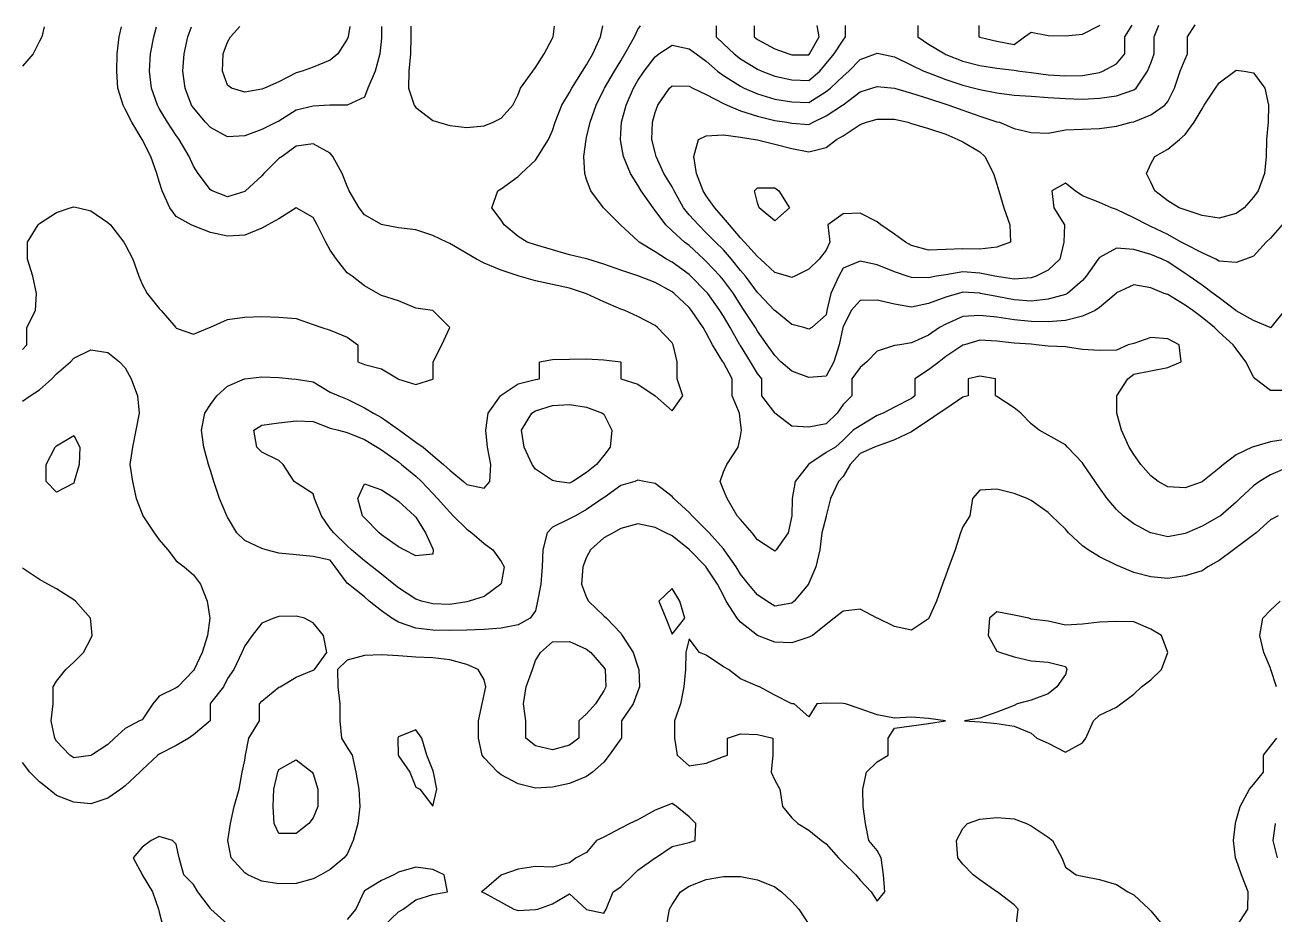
# Model space of a CAD drawing. Header units: inches. Extents: x 450896 to 463247, y 7386701 to 7399440.
# Drawn here: x 459807 to 461948, y 7397914 to 7399438 of the extents above; entities that cross this region are included whole.
import ezdxf

# ---------------------------------------------------------------- set-up
doc = ezdxf.new("R2010")
doc.units = ezdxf.units.IN
doc.header["$MEASUREMENT"] = 0

msp = doc.modelspace()

# ---------------------------------------------------------------- linework, layer by layer
for points, elevation in [([(459802.5, 7398881.8), (459809.9, 7398890.2), (459809.9, 7398919.5), (459825.1, 7398948.8), (459826.5, 7398978.1), (459820.5, 7399007.4), (459811.3, 7399036.7), (459811.2, 7399066), (459829.3, 7399095.2), (459831.7, 7399097.6), (459861, 7399116.6), (459884.4, 7399124.5), (459890.3, 7399126.5), (459898.3, 7399124.5), (459919.6, 7399119.4), (459948.9, 7399099.2), (459953.4, 7399095.2), (459976.3, 7399066), (459978.2, 7399061.9), (459991.5, 7399036.7), (460001.8, 7399007.4), (460007.5, 7398993.7), (460016.3, 7398978.1), (460036.8, 7398952.1), (460039.9, 7398948.8), (460065.3, 7398919.5), (460066, 7398918.6), (460095.3, 7398908.5), (460122.9, 7398919.5), (460124.6, 7398920.1), (460153.9, 7398933.6), (460183.2, 7398937.5), (460212.5, 7398938.5), (460241.8, 7398937.6), (460271.1, 7398935.2), (460300.3, 7398924.8), (460315.3, 7398919.5), (460329.6, 7398915), (460358.9, 7398902.9), (460377.1, 7398890.2), (460377.1, 7398861), (460388.2, 7398856.3), (460417.5, 7398848.6), (460446, 7398831.7), (460446.8, 7398831.3), (460476.1, 7398822), (460505.4, 7398831), (460506, 7398831.7), (460506, 7398861), (460521.1, 7398890.2), (460534.6, 7398919.5), (460534.7, 7398919.5), (460534.6, 7398919.6), (460505.4, 7398948.7), (460504.8, 7398948.8), (460476.1, 7398952.7), (460446.8, 7398965.4), (460417.5, 7398974.5), (460411.3, 7398978.1), (460388.2, 7398991.2), (460367.5, 7399007.4), (460358.9, 7399013.5), (460340.3, 7399036.7), (460329.6, 7399052.3), (460322.1, 7399066), (460307.2, 7399095.2), (460300.3, 7399107.8), (460271.1, 7399124.4), (460241.8, 7399106), (460223, 7399095.2), (460212.5, 7399089.7), (460183.2, 7399078), (460153.9, 7399075.9), (460124.6, 7399082.3), (460095.3, 7399094), (460091.7, 7399095.2), (460066, 7399109.7), (460055, 7399124.5), (460041.7, 7399153.8), (460036.8, 7399169.8), (460032.5, 7399183.1), (460022.2, 7399212.4), (460007.5, 7399241.6), (460007.4, 7399241.7), (459989.8, 7399271), (459978.2, 7399293.6), (459974.8, 7399300.3), (459965.6, 7399329.5), (459963.9, 7399358.8), (459965, 7399388.1), (459968.1, 7399417.4), (459972.1, 7399434.6)], 820), ([(459839.8, 7399434.3), (459835.4, 7399417.4), (459831.7, 7399409.8), (459820.8, 7399388.1), (459802.5, 7399367.3)], 820), ([(460672.3, 7398421.6), (460651.8, 7398410.7), (460622.5, 7398404.7), (460593.2, 7398402.3), (460563.9, 7398401.1), (460534.6, 7398400.5), (460505.4, 7398401.3), (460476.1, 7398405), (460446.8, 7398415.2), (460435.4, 7398421.6), (460417.5, 7398434.2), (460396.4, 7398450.9), (460388.2, 7398458.2), (460361.2, 7398480.2), (460358.9, 7398481.9), (460337.9, 7398509.5), (460329.6, 7398521.1), (460300.3, 7398527.6), (460271.1, 7398530.2), (460241.8, 7398532.9), (460220.1, 7398538.8), (460212.5, 7398541.1), (460183.2, 7398554.8), (460169.9, 7398568.1), (460153.9, 7398594.7), (460152.8, 7398597.4), (460140.1, 7398626.7), (460130.4, 7398655.9), (460124.6, 7398674.7), (460121.2, 7398685.2), (460113, 7398714.5), (460109.2, 7398743.8), (460115.1, 7398773.1), (460124.6, 7398787.6), (460135.2, 7398802.4), (460153.9, 7398819.1), (460182.8, 7398831.7), (460183.2, 7398831.8), (460212.5, 7398835), (460241.8, 7398834), (460264.2, 7398831.7), (460271.1, 7398831), (460300.3, 7398826.4), (460329.6, 7398808.8), (460344.7, 7398802.4), (460358.9, 7398796.7), (460388.2, 7398782.1), (460403.9, 7398773.1), (460417.5, 7398765.6), (460446.8, 7398745), (460448.3, 7398743.8), (460476.1, 7398723.5), (460488.9, 7398714.5), (460505.4, 7398700.2), (460523.6, 7398685.2), (460534.6, 7398675.6), (460558, 7398655.9), (460563.9, 7398650.7), (460593.2, 7398644.7), (460603.2, 7398655.9), (460604.8, 7398685.2), (460599.2, 7398714.5), (460596.3, 7398743.8), (460600, 7398773.1), (460621.3, 7398802.4), (460622.5, 7398803.5), (460651.8, 7398823.1), (460681.1, 7398830.7), (460688.1, 7398831.7), (460688.1, 7398861), (460710.4, 7398864.9), (460739.6, 7398865.5), (460768.9, 7398866.1), (460798.2, 7398864.3), (460827.5, 7398861), (460827.5, 7398861), (460827.5, 7398831.7), (460856.8, 7398822.5), (460886.1, 7398802.5), (460886.4, 7398802.4), (460915.4, 7398776.8), (460933.6, 7398802.4), (460924.1, 7398831.7), (460924.1, 7398861), (460917.3, 7398890.2), (460915.4, 7398893.5), (460890.4, 7398919.5), (460886.1, 7398922.9), (460856.8, 7398938.4), (460834.3, 7398948.8), (460827.5, 7398950.8), (460798.2, 7398963.8), (460768.9, 7398977.2), (460767.2, 7398978.1), (460739.6, 7398986.9), (460710.4, 7398993.1), (460681.1, 7398999.7), (460653.5, 7399007.4), (460651.8, 7399007.9), (460622.5, 7399018), (460593.2, 7399030), (460580.1, 7399036.7), (460563.9, 7399046.5), (460534.6, 7399063.5), (460529.5, 7399066), (460505.4, 7399077.1), (460476.1, 7399086.8), (460446.8, 7399090.1), (460419.9, 7399095.2), (460417.5, 7399095.8), (460388.2, 7399112.8), (460379.1, 7399124.5), (460362.4, 7399153.8), (460358.9, 7399161.8), (460349.9, 7399183.1), (460334.3, 7399212.4), (460329.6, 7399218), (460300.3, 7399234), (460271.1, 7399230.2), (460247.2, 7399212.4), (460241.8, 7399208.8), (460215.7, 7399183.1), (460212.5, 7399179.3), (460184.8, 7399153.8), (460183.2, 7399152.8), (460153.9, 7399143.6), (460127.3, 7399153.8), (460124.6, 7399155.5), (460103.5, 7399183.1), (460095.3, 7399195.9), (460087.8, 7399212.4), (460070.8, 7399241.7), (460066, 7399248.3), (460050.9, 7399271), (460036.8, 7399294.9), (460033.8, 7399300.3), (460023.4, 7399329.5), (460020.3, 7399358.8), (460021.9, 7399388.1), (460027.3, 7399417.4), (460032.1, 7399434.7)], 840), ([(460237.9, 7399271), (460212.5, 7399258.9), (460183.2, 7399247.8), (460153.9, 7399246.1), (460124.6, 7399262.1), (460116, 7399271), (460095.3, 7399295.8), (460092.3, 7399300.3), (460081.2, 7399329.5), (460077.4, 7399358.8), (460079.4, 7399388.1), (460085.8, 7399417.4), (460092, 7399434.8)], 860), ([(460217.2, 7399329.5), (460212.5, 7399327.8), (460183.2, 7399322.8), (460160.3, 7399329.5), (460153.9, 7399334.6), (460145.3, 7399358.8), (460146.4, 7399388.1), (460153.9, 7399408), (460158.8, 7399417.4), (460174.6, 7399434.9)], 880), ([(460363.4, 7399435.2), (460360.4, 7399417.4), (460358.9, 7399413.4), (460342.6, 7399388.1), (460329.6, 7399377.5), (460300.3, 7399365.2), (460281.8, 7399358.8), (460271.1, 7399355.8), (460241.8, 7399340.4), (460217.2, 7399329.5)], 880), ([(460417.4, 7399435.3), (460417.5, 7399430.2), (460417.7, 7399417.4), (460417.5, 7399415), (460414.9, 7399388.1), (460406.5, 7399358.8), (460394.1, 7399329.5), (460388.2, 7399314.2), (460358.9, 7399300.4), (460329.6, 7399300.3), (460328.9, 7399300.3), (460300.3, 7399298.8), (460271.1, 7399292), (460241.8, 7399272.7), (460237.9, 7399271)], 860), ([(460467.5, 7399435.4), (460468, 7399417.4), (460467, 7399388.1), (460464.5, 7399358.8), (460463.8, 7399329.5), (460473.4, 7399300.3), (460476.1, 7399296.1), (460505.4, 7399274.3), (460515.2, 7399271), (460534.6, 7399265.3), (460563.9, 7399261.9), (460593.2, 7399265), (460608.6, 7399271), (460622.5, 7399278), (460642.7, 7399300.3), (460651.8, 7399318.5), (460655.9, 7399329.5), (460677, 7399358.8), (460681.1, 7399364.6), (460696.2, 7399388.1), (460710.4, 7399414.9), (460711.6, 7399417.4), (460713.8, 7399435.8)], 840), ([(461093.5, 7398538.8), (461091.1, 7398536.6), (461087.8, 7398538.8), (461061.8, 7398556.1), (461052.7, 7398568.1), (461032.5, 7398590.9), (461027, 7398597.4), (461009.6, 7398626.7), (461003.2, 7398641.4), (460997.7, 7398655.9), (461003.2, 7398672.7), (461009, 7398685.2), (461028.5, 7398714.5), (461032.5, 7398733.3), (461034.2, 7398743.8), (461032.5, 7398756.7), (461031, 7398773.1), (461018.5, 7398802.4), (461018.5, 7398831.7), (461003.2, 7398859.5), (461002.4, 7398861), (460984.5, 7398890.2), (460973.9, 7398910.5), (460968.7, 7398919.5), (460948.8, 7398948.8), (460944.7, 7398953.7), (460918.7, 7398978.1), (460915.4, 7398980.8), (460886.1, 7398996.5), (460858.4, 7399007.4), (460856.8, 7399008), (460827.5, 7399017.6), (460798.2, 7399028.3), (460771, 7399036.7), (460768.9, 7399037.4), (460739.6, 7399044.2), (460710.4, 7399052.6), (460681.1, 7399061), (460667.1, 7399066), (460651.8, 7399075.6), (460627.8, 7399095.2), (460622.5, 7399103.7), (460606.4, 7399124.5), (460616.9, 7399153.8), (460622.5, 7399157.2), (460651.8, 7399178.3), (460656.8, 7399183.1), (460681.1, 7399206.1), (460685.5, 7399212.4), (460703.6, 7399241.7), (460710.4, 7399257.2), (460715.2, 7399271), (460726.7, 7399300.3), (460739.6, 7399322), (460743.8, 7399329.5), (460762, 7399358.8), (460768.9, 7399369.7), (460779.7, 7399388.1), (460792.5, 7399417.4), (460796.8, 7399436)], 860), ([(461198.1, 7398773.1), (461179, 7398754.4), (461149.7, 7398749.1), (461120.4, 7398750.5), (461091.3, 7398773.1), (461091.1, 7398773.3), (461069, 7398802.4), (461069, 7398831.7), (461061.8, 7398841.1), (461049.6, 7398861), (461032.5, 7398888.7), (461031.5, 7398890.2), (461014.6, 7398919.5), (461003.2, 7398939.1), (460997.3, 7398948.8), (460976.5, 7398978.1), (460973.9, 7398981), (460947.7, 7399007.4), (460944.7, 7399010.3), (460915.4, 7399031.6), (460906, 7399036.7), (460886.1, 7399049.3), (460858.7, 7399066), (460856.8, 7399067.8), (460827.5, 7399094.8), (460826.9, 7399095.2), (460798.2, 7399124), (460797.6, 7399124.5), (460776.3, 7399153.8), (460768.9, 7399173.1), (460765.6, 7399183.1), (460763.9, 7399212.4), (460768.1, 7399241.7), (460768.9, 7399245.2), (460774.8, 7399271), (460785, 7399300.3), (460798.2, 7399327), (460799.4, 7399329.5), (460816.7, 7399358.8), (460827.5, 7399376.4), (460834.6, 7399388.1), (460850.8, 7399417.4), (460856.8, 7399430.2), (460861.2, 7399436.1)], 880), ([(461192.4, 7398861), (461179, 7398836.5), (461149.7, 7398834), (461120.4, 7398844.6), (461101.5, 7398861), (461091.1, 7398871.7), (461078.2, 7398890.2), (461061.8, 7398913.6), (461058.1, 7398919.5), (461039, 7398948.8), (461032.5, 7398958.4), (461020.3, 7398978.1), (461003.2, 7399000.9), (460997.7, 7399007.4), (460973.9, 7399032.6), (460969.6, 7399036.7), (460944.7, 7399060), (460936.7, 7399066), (460915.4, 7399085), (460904.6, 7399095.2), (460886.1, 7399120.2), (460882.9, 7399124.5), (460862.5, 7399153.8), (460856.8, 7399163.4), (460844.3, 7399183.1), (460832, 7399212.4), (460827.5, 7399237.6), (460826.8, 7399241.7), (460827.5, 7399251.9), (460828.7, 7399271), (460836.6, 7399300.3), (460849.3, 7399329.5), (460856.8, 7399342.6), (460867.5, 7399358.8), (460886.1, 7399383.3), (460892.5, 7399388.1), (460915.4, 7399403.2), (460944.7, 7399396.6), (460956.4, 7399388.1), (460973.9, 7399375.9), (460993.3, 7399358.8), (461003.2, 7399351.2), (461032.5, 7399332.8), (461039, 7399329.5), (461061.8, 7399319.8), (461091.1, 7399310.7), (461120.4, 7399305.9), (461149.7, 7399304.9), (461179, 7399323.8), (461186.6, 7399329.5), (461208.2, 7399349.8), (461218.3, 7399358.8), (461237.5, 7399378.8), (461263.5, 7399388.1), (461266.8, 7399389.5), (461272.4, 7399388.1), (461296.1, 7399383.4), (461325.4, 7399369), (461346.6, 7399358.8), (461354.7, 7399355.6), (461384, 7399344.3), (461413.3, 7399334.6), (461433.4, 7399329.5), (461442.5, 7399327.1), (461471.8, 7399321.7), (461501.1, 7399317.7), (461530.4, 7399315.7), (461559.7, 7399313.3), (461589, 7399312), (461618.3, 7399310.6), (461647.6, 7399312.2), (461676.8, 7399316.6), (461706.1, 7399326.5), (461710, 7399329.5), (461729.6, 7399358.8), (461735.4, 7399372.3), (461741.1, 7399388.1), (461741.1, 7399417.4), (461748.9, 7399437.5)], 900), ([(461154.7, 7398919.5), (461149.7, 7398916.6), (461140.8, 7398919.5), (461120.4, 7398924.9), (461091.1, 7398948.6), (461091, 7398948.8), (461063.3, 7398978.1), (461061.8, 7398979.7), (461040.8, 7399007.4), (461032.5, 7399017.3), (461017.3, 7399036.7), (461003.2, 7399052.9), (460989.8, 7399066), (460973.9, 7399081.9), (460960.3, 7399095.2), (460944.7, 7399112.7), (460934.8, 7399124.5), (460918.8, 7399153.8), (460915.4, 7399160.3), (460901.1, 7399183.1), (460887.9, 7399212.4), (460886.1, 7399219.6), (460880.8, 7399241.7), (460881.6, 7399271), (460886.1, 7399288), (460890.8, 7399300.3), (460910.9, 7399329.5), (460915.4, 7399333.6), (460944.7, 7399332.8), (460950.6, 7399329.5), (460973.9, 7399318.5), (461003.2, 7399303.2), (461009.7, 7399300.3), (461032.5, 7399290.9), (461061.8, 7399281.5), (461091.1, 7399274.4), (461111.9, 7399271), (461120.4, 7399269.4), (461149.7, 7399267.4), (461156.9, 7399271), (461179, 7399282.2), (461207.3, 7399300.3), (461208.2, 7399300.9), (461237.5, 7399323.3), (461257.2, 7399329.5), (461266.8, 7399332.6), (461296.1, 7399329.7), (461296.5, 7399329.5), (461325.4, 7399321.1), (461354.7, 7399311.6), (461384, 7399302), (461389.4, 7399300.3), (461413.3, 7399291.7), (461442.5, 7399281.8), (461471.8, 7399272.1), (461475.9, 7399271), (461501.1, 7399260.3), (461530.4, 7399253.3), (461559.7, 7399252.4), (461589, 7399258.2), (461618.3, 7399259), (461647.6, 7399260.3), (461676.8, 7399264.4), (461701.5, 7399271), (461706.1, 7399272), (461735.4, 7399283.9), (461759.6, 7399300.3), (461764.7, 7399306.5), (461775.7, 7399329.5), (461785.9, 7399358.8), (461794, 7399379.4), (461798.1, 7399388.1), (461798.1, 7399417.4), (461811.6, 7399437.7)], 920), ([(460990.7, 7399436.3), (460990.7, 7399417.4), (461003.2, 7399405.4), (461021.7, 7399388.1), (461032.5, 7399379.8), (461061.8, 7399362), (461068.8, 7399358.8), (461091.1, 7399350.3), (461120.4, 7399343.9), (461149.7, 7399342.6), (461168.2, 7399358.8), (461179, 7399371.8), (461193.2, 7399388.1), (461208.2, 7399411.9), (461212.4, 7399417.4), (461212.4, 7399436.6)], 880), ([(461055.7, 7399436.4), (461055.7, 7399417.4), (461061.8, 7399412.7), (461091.1, 7399396.8), (461115.5, 7399388.1), (461120.4, 7399386.7), (461149.7, 7399386.8), (461150.8, 7399388.1), (461167.5, 7399417.4), (461163.9, 7399436.6)], 860), ([(461336.3, 7399436.9), (461336.3, 7399417.4), (461354.7, 7399404.8), (461382.5, 7399388.1), (461384, 7399387.4), (461413.3, 7399375.5), (461442.5, 7399368.5), (461471.8, 7399363.7), (461501.1, 7399360.3), (461510.8, 7399358.8), (461530.4, 7399356.1), (461559.7, 7399352.4), (461589, 7399350.6), (461618.3, 7399351.2), (461647.6, 7399356.6), (461653.3, 7399358.8), (461676.8, 7399371.2), (461691, 7399388.1), (461691, 7399417.4), (461703.3, 7399437.5)], 880), ([(461440.5, 7399437), (461440.5, 7399417.4), (461442.5, 7399416.7), (461471.8, 7399409.9), (461501.1, 7399404.5), (461519.1, 7399417.4), (461530.4, 7399425.3), (461559.7, 7399419.9), (461589, 7399419), (461618.3, 7399422.1), (461647.6, 7399436.6), (461648.4, 7399437.4)], 860), ([(461895.2, 7399124.5), (461881.8, 7399115), (461852.6, 7399106.9), (461823.3, 7399111.7), (461794, 7399121), (461784.2, 7399124.5), (461764.7, 7399136.3), (461742.1, 7399153.8), (461735.4, 7399168.6), (461727.7, 7399183.1), (461735.4, 7399200), (461742.1, 7399212.4), (461764.7, 7399224.9), (461784.6, 7399241.7), (461794, 7399250.3), (461809.4, 7399271), (461823.3, 7399294.3), (461827, 7399300.3), (461846.3, 7399329.5), (461852.6, 7399338.7), (461879.5, 7399358.8), (461881.8, 7399360.4), (461895.5, 7399358.8), (461911.1, 7399356), (461930.9, 7399329.5), (461936.7, 7399300.3), (461936.2, 7399271), (461933.4, 7399241.7), (461932.7, 7399212.4), (461930.3, 7399183.1), (461919.3, 7399153.8), (461911.1, 7399142.8), (461895.2, 7399124.5)], 940), ([(461125.3, 7399007.4), (461120.4, 7399005.3), (461113.7, 7399007.4), (461091.1, 7399013.8), (461066.7, 7399036.7), (461061.8, 7399041.3), (461039.3, 7399066), (461032.5, 7399073.3), (461013.7, 7399095.2), (461003.2, 7399107.5), (460988.3, 7399124.5), (460973.9, 7399145), (460968.3, 7399153.8), (460957.3, 7399183.1), (460952.5, 7399212.4), (460960.7, 7399241.7), (460973.9, 7399248), (461003.2, 7399249.3), (461032.5, 7399245.7), (461057.7, 7399241.7), (461061.8, 7399240.9), (461091.1, 7399233.6), (461120.4, 7399226.1), (461149.7, 7399220.3), (461179, 7399227.9), (461197.2, 7399241.7), (461208.2, 7399247.8), (461237.5, 7399267.1), (461248.5, 7399271), (461266.8, 7399276.3), (461296.1, 7399276.4), (461318.9, 7399271), (461325.4, 7399269.2), (461354.7, 7399260.6), (461384, 7399250.5), (461404.8, 7399241.7), (461413.3, 7399237.6), (461442.5, 7399220.2), (461451.1, 7399212.4), (461466, 7399183.1), (461471.8, 7399165.1), (461475.1, 7399153.8), (461483.7, 7399124.5), (461494, 7399095.2), (461495, 7399066), (461471.8, 7399057.4), (461442.5, 7399053.9), (461413.3, 7399054.1), (461384, 7399053.3), (461354.7, 7399051.9), (461325.4, 7399060.2), (461315.1, 7399066), (461296.1, 7399079.2), (461272.9, 7399095.2), (461266.8, 7399100.7), (461237.5, 7399115.2), (461208.2, 7399114.2), (461182.1, 7399095.2), (461185.6, 7399066), (461179, 7399051.9), (461167.2, 7399036.7), (461149.7, 7399019.3), (461125.3, 7399007.4)], 940), ([(461116.4, 7399124.5), (461091.1, 7399102.2), (461064.2, 7399124.5), (461061.8, 7399133.2), (461056.5, 7399153.8), (461061.8, 7399159), (461091.1, 7399158.6), (461098.2, 7399153.8), (461116.4, 7399124.5)], 960), ([(461960.6, 7399095.2), (461940.4, 7399072.9), (461932.9, 7399066), (461911.1, 7399041.9), (461897.5, 7399036.7), (461881.8, 7399031.2), (461852.6, 7399033.3), (461846.5, 7399036.7), (461823.3, 7399047.7), (461794, 7399062.1), (461787.5, 7399066), (461764.7, 7399079), (461735.4, 7399092.8), (461729.5, 7399095.2), (461706.1, 7399107.5), (461676.8, 7399121.6), (461667.8, 7399124.5), (461647.6, 7399133.6), (461618.3, 7399145), (461605.7, 7399153.8), (461589, 7399166.7), (461565.6, 7399153.8), (461569, 7399124.5), (461587.6, 7399095.2), (461586.5, 7399066), (461579.5, 7399036.7), (461559.7, 7399018.1), (461539, 7399007.4), (461530.4, 7399004.7), (461501.1, 7399002.3), (461471.8, 7399006.8), (461468.4, 7399007.4), (461442.5, 7399012.4), (461413.3, 7399014.7), (461384, 7399010.1), (461368.2, 7399007.4), (461354.7, 7399004.9), (461325.4, 7399005.2), (461318.2, 7399007.4), (461296.1, 7399015.1), (461266.8, 7399027), (461237.5, 7399033), (461208.2, 7399021.1), (461200.8, 7399007.4), (461187.2, 7398978.1), (461180.3, 7398948.8), (461179, 7398941.4), (461154.7, 7398919.5)], 920), ([(461964.3, 7398948.8), (461941.1, 7398919.5), (461940.4, 7398919.3), (461940, 7398919.5), (461911.1, 7398931.8), (461881.8, 7398947.9), (461880.8, 7398948.8), (461852.6, 7398970.3), (461841.9, 7398978.1), (461823.3, 7398992), (461801.3, 7399007.4), (461794, 7399012.3), (461764.7, 7399032), (461754.9, 7399036.7), (461735.4, 7399044.9), (461706.1, 7399053.4), (461676.8, 7399055.4), (461647.6, 7399039.6), (461645.1, 7399036.7), (461624.8, 7399007.4), (461618.3, 7398999.9), (461592.7, 7398978.1), (461589, 7398976.2), (461559.7, 7398968.3), (461530.4, 7398964.9), (461501.1, 7398966.8), (461471.8, 7398972.6), (461443.4, 7398978.1), (461442.5, 7398978.3), (461413.3, 7398979.9), (461406, 7398978.1), (461384, 7398971.3), (461354.7, 7398960.9), (461325.4, 7398954.2), (461296.1, 7398959.8), (461266.8, 7398966.3), (461237.5, 7398965.6), (461221.9, 7398948.8), (461208.2, 7398920.5), (461208, 7398919.5), (461201.8, 7398890.2), (461192.4, 7398861)], 900), ([(461969.7, 7398811.7), (461940.4, 7398811.7), (461914.1, 7398831.7), (461911.1, 7398835.4), (461897.9, 7398861), (461881.8, 7398882.9), (461876.4, 7398890.2), (461852.6, 7398911.9), (461844.5, 7398919.5), (461823.3, 7398936.9), (461807.1, 7398948.8), (461794, 7398957.8), (461764.7, 7398975.9), (461758.5, 7398978.1), (461735.4, 7398987.6), (461706.1, 7398992.5), (461676.8, 7398979.1), (461675.9, 7398978.1), (461647.6, 7398954), (461639.8, 7398948.8), (461618.3, 7398938.9), (461589, 7398931.7), (461559.7, 7398929.5), (461530.4, 7398929.9), (461501.1, 7398932.7), (461471.8, 7398937.4), (461442.5, 7398940), (461413.3, 7398938.6), (461384, 7398925.5), (461373.3, 7398919.5), (461354.7, 7398906.4), (461325.4, 7398893.1), (461305.4, 7398890.2), (461296.1, 7398888.6), (461266.8, 7398879.3), (461249.1, 7398861), (461237.5, 7398851.3), (461223.1, 7398831.7), (461223.1, 7398802.4), (461208.2, 7398787.7), (461198.1, 7398773.1)], 880), ([(461969.7, 7398728.4), (461940.4, 7398723.8), (461911.1, 7398715.3), (461909.2, 7398714.5), (461881.8, 7398701.8), (461859.7, 7398685.2), (461852.6, 7398678.6), (461823.8, 7398655.9), (461823.3, 7398655.6), (461794, 7398645), (461764.7, 7398646.5), (461748, 7398655.9), (461735.4, 7398665.7), (461718.2, 7398685.2), (461706.1, 7398702.1), (461698.4, 7398714.5), (461685.1, 7398743.8), (461677.2, 7398773.1), (461677.2, 7398802.4), (461695.9, 7398831.7), (461706.1, 7398840), (461735.4, 7398845.7), (461764.7, 7398851.2), (461787.5, 7398861), (461784.2, 7398890.2), (461764.7, 7398900.5), (461735.4, 7398902.4), (461706.1, 7398892.4), (461696.4, 7398890.2), (461676.8, 7398881), (461647.6, 7398880.4), (461618.3, 7398882), (461589, 7398886.8), (461559.7, 7398887.7), (461538.8, 7398890.2), (461530.4, 7398890.9), (461501.1, 7398892.7), (461471.8, 7398896.1), (461442.5, 7398897.8), (461416.3, 7398890.2), (461413.3, 7398889.2), (461384, 7398870.2), (461372.8, 7398861), (461354.7, 7398846.9), (461331, 7398831.7), (461331, 7398802.4), (461325.4, 7398798), (461296.1, 7398783.3), (461276.7, 7398773.1), (461266.8, 7398768.8), (461237.5, 7398751.5), (461225.7, 7398743.8), (461208.2, 7398726.6), (461195, 7398714.5), (461179, 7398705.5), (461149.7, 7398685.6), (461149.2, 7398685.2), (461126.2, 7398655.9), (461121.2, 7398626.7), (461120.4, 7398597.4), (461120.4, 7398597), (461113.9, 7398568.1), (461093.5, 7398538.8)], 860), ([(459802.5, 7398793.4), (459815.7, 7398802.4), (459831.7, 7398812.9), (459852.8, 7398831.7), (459861, 7398840.5), (459884.8, 7398861), (459890.3, 7398867.2), (459919.6, 7398881.2), (459948.9, 7398876.8), (459968.8, 7398861), (459978.2, 7398850.5), (459988.9, 7398831.7), (459999.3, 7398802.4), (460002.3, 7398773.1), (459996.6, 7398743.8), (459991, 7398714.5), (459986.2, 7398685.2), (459990.9, 7398655.9), (459997.5, 7398626.7), (460007.5, 7398600.6), (460008.8, 7398597.4), (460027.9, 7398568.1), (460036.8, 7398556.1), (460051.8, 7398538.8), (460066, 7398519.8), (460079.3, 7398509.5), (460095.3, 7398496), (460107.7, 7398480.2), (460118.8, 7398450.9), (460123.2, 7398421.6), (460119.4, 7398392.4), (460110.3, 7398363.1), (460096.4, 7398333.8), (460095.3, 7398332.2), (460068.5, 7398304.5), (460066, 7398302.6), (460036.8, 7398288.4), (460026.1, 7398275.2), (460007.5, 7398247.8), (460003, 7398245.9), (459978.2, 7398232.8), (459960.2, 7398216.6), (459948.9, 7398205.6), (459920.6, 7398187.3)], 840), ([(461969.7, 7398679.8), (461940.4, 7398667.6), (461921.4, 7398655.9), (461911.1, 7398648.3), (461888, 7398626.7), (461881.8, 7398620.4), (461854.8, 7398597.4), (461852.6, 7398595.8), (461823.3, 7398579.5), (461797.1, 7398568.1), (461794, 7398566.7), (461764.7, 7398561.4), (461735.4, 7398567.8), (461734.8, 7398568.1), (461706.1, 7398583.7), (461688.1, 7398597.4), (461676.8, 7398608.2), (461660.6, 7398626.7), (461647.6, 7398644.8), (461640, 7398655.9), (461620.2, 7398685.2), (461618.3, 7398687.7), (461592.9, 7398714.5), (461589, 7398718.6), (461559.7, 7398735.5), (461544, 7398743.8), (461530.4, 7398754.5), (461512.8, 7398773.1), (461501.1, 7398782.1), (461471.8, 7398801.7), (461469.4, 7398802.4), (461469.4, 7398831.7), (461442.5, 7398836.4), (461422.3, 7398831.7), (461422.3, 7398802.4), (461413.3, 7398800.3), (461384, 7398780.6), (461372.9, 7398773.1), (461354.7, 7398760.4), (461329.5, 7398743.8), (461325.4, 7398741.1), (461296.1, 7398727.1), (461266.8, 7398716.4), (461262.2, 7398714.5), (461237.5, 7398703.8), (461220.3, 7398685.2), (461208.2, 7398664.6), (461200.6, 7398655.9), (461186.9, 7398626.7), (461179.3, 7398597.4), (461179, 7398596.2), (461172.1, 7398568.1), (461168.6, 7398538.8), (461161.4, 7398509.5), (461149.7, 7398481.8), (461148.8, 7398480.2), (461124.3, 7398450.9), (461120.4, 7398447.5), (461091.1, 7398442.4), (461077.7, 7398450.9), (461061.8, 7398461.8), (461046.4, 7398480.2), (461032.5, 7398497.4), (461025.3, 7398509.5), (461004.8, 7398538.8), (461003.2, 7398540.8), (460978.6, 7398568.1), (460973.9, 7398573.2), (460949.5, 7398597.4), (460944.7, 7398603.1), (460918.5, 7398626.7), (460915.4, 7398630.4), (460886.1, 7398652.4), (460867.3, 7398655.9), (460856.8, 7398658.1), (460851.5, 7398655.9), (460827.5, 7398649), (460798.2, 7398628.1), (460796.1, 7398626.7), (460768.9, 7398607.7), (460749.7, 7398597.4), (460739.6, 7398591.7), (460710.4, 7398577.5), (460701.4, 7398568.1), (460694.1, 7398538.8), (460692.6, 7398509.5), (460690.3, 7398480.2), (460685, 7398450.9), (460681.1, 7398434.5), (460672.3, 7398421.6)], 840), ([(460745.2, 7398655.9), (460739.6, 7398653), (460717.9, 7398655.9), (460710.4, 7398657.4), (460681.1, 7398677.3), (460675.4, 7398685.2), (460661.8, 7398714.5), (460657.2, 7398743.8), (460674.8, 7398773.1), (460681.1, 7398777.1), (460710.4, 7398785.8), (460739.6, 7398788), (460768.9, 7398783.1), (460796.1, 7398773.1), (460798.2, 7398771), (460812, 7398743.8), (460809.1, 7398714.5), (460798.2, 7398700.2), (460786, 7398685.2), (460768.9, 7398671.3), (460745.2, 7398655.9)], 860), ([(460567.8, 7398450.9), (460563.9, 7398450), (460534.6, 7398445.1), (460505.4, 7398446.2), (460486.3, 7398450.9), (460476.1, 7398454.2), (460446.8, 7398473.7), (460438.8, 7398480.2), (460417.5, 7398497), (460401.6, 7398509.5), (460388.2, 7398520.3), (460366.4, 7398538.8), (460358.9, 7398545.9), (460335.7, 7398568.1), (460329.6, 7398575.5), (460315, 7398597.4), (460302.9, 7398626.7), (460300.3, 7398634.8), (460271.1, 7398653.7), (460268.1, 7398655.9), (460249, 7398685.2), (460241.8, 7398691.9), (460212.5, 7398706), (460203.9, 7398714.5), (460198.6, 7398743.8), (460212.5, 7398752.2), (460241.8, 7398756.2), (460271.1, 7398759.6), (460300.3, 7398758.5), (460329.6, 7398747.4), (460343.6, 7398743.8), (460358.9, 7398739.6), (460388.2, 7398728), (460410.2, 7398714.5), (460417.5, 7398710.4), (460446.8, 7398689.4), (460451.8, 7398685.2), (460476.1, 7398665.2), (460486, 7398655.9), (460505.4, 7398635.2), (460513.7, 7398626.7), (460534.6, 7398603.5), (460540.5, 7398597.4), (460563.9, 7398574), (460572.1, 7398568.1), (460593.2, 7398550), (460608, 7398538.8), (460622.5, 7398518.8), (460627.7, 7398509.5), (460622.5, 7398481.4), (460622.2, 7398480.2), (460593.2, 7398459.2), (460567.8, 7398450.9)], 860), ([(459891.3, 7398655.9), (459890.3, 7398653), (459861, 7398637.6), (459843.3, 7398655.9), (459843.3, 7398685.2), (459858.7, 7398714.5), (459861, 7398717.2), (459890.3, 7398734.8), (459900.5, 7398714.5), (459899.9, 7398685.2), (459891.3, 7398655.9)], 860), ([(461953.5, 7398597.4), (461940.4, 7398590), (461916.1, 7398568.1), (461911.1, 7398564.5), (461881.8, 7398542.5), (461876.8, 7398538.8), (461852.6, 7398520.7), (461832.9, 7398509.5), (461823.3, 7398503.2), (461794, 7398494.2), (461764.7, 7398490), (461735.4, 7398492.9), (461706.1, 7398500.2), (461683.2, 7398509.5), (461676.8, 7398512.4), (461647.6, 7398526.8), (461627.9, 7398538.8), (461618.3, 7398546), (461594.2, 7398568.1), (461589, 7398574.1), (461565.4, 7398597.4), (461559.7, 7398602.8), (461530.4, 7398623.6), (461523.8, 7398626.7), (461501.1, 7398635.4), (461471.8, 7398643), (461442.5, 7398641.2), (461430.2, 7398626.7), (461425.2, 7398597.4), (461413.3, 7398578), (461409.3, 7398568.1), (461400.3, 7398538.8), (461389.2, 7398509.5), (461384, 7398495.6), (461378.4, 7398480.2), (461368.2, 7398450.9), (461355.1, 7398421.6), (461354.7, 7398420.8), (461325.4, 7398401.6), (461296.1, 7398407.5), (461267.2, 7398421.6), (461266.8, 7398421.8), (461237.5, 7398437.2), (461208.2, 7398434), (461192.8, 7398421.6), (461179, 7398411), (461156.1, 7398392.4), (461149.7, 7398389.1), (461120.4, 7398379.5), (461091.1, 7398380.7), (461061.8, 7398392.2), (461061.6, 7398392.4), (461032.5, 7398415.1), (461027, 7398421.6), (461008.2, 7398450.9), (461003.2, 7398460.5), (460993, 7398480.2), (460973.9, 7398509), (460973.6, 7398509.5), (460945.2, 7398538.8), (460944.7, 7398539.3), (460915.4, 7398562.6), (460904.5, 7398568.1), (460886.1, 7398577), (460856.8, 7398583.5), (460827.5, 7398575.6), (460814.2, 7398568.1), (460798.2, 7398559.6), (460775.3, 7398538.8), (460768.9, 7398526.2), (460762.4, 7398509.5), (460760.2, 7398480.2), (460768.9, 7398457), (460772, 7398450.9), (460798.2, 7398425.8), (460802.7, 7398421.6), (460827.5, 7398396.2), (460830, 7398392.4), (460848.9, 7398363.1), (460856.8, 7398338.6), (460858.4, 7398333.8), (460859.7, 7398304.5), (460856.8, 7398296.6), (460848.9, 7398275.2), (460828.5, 7398245.9), (460828.5, 7398216.6), (460827.5, 7398215.2), (460807.6, 7398187.3), (460798.2, 7398175.3), (460778.8, 7398158.1), (460768.9, 7398151), (460739.6, 7398138.5), (460710.4, 7398132.6), (460681.1, 7398131), (460651.8, 7398137.9), (460622.5, 7398153.5), (460616.6, 7398158.1), (460593.2, 7398182.7), (460589.8, 7398187.3), (460583.6, 7398216.6), (460583.6, 7398245.9), (460589.8, 7398275.2), (460593.2, 7398291.2), (460596.3, 7398304.5), (460593.2, 7398316.5), (460583.4, 7398333.8), (460563.9, 7398342.8), (460534.6, 7398350.3), (460505.4, 7398353.8), (460476.1, 7398355.3), (460446.8, 7398357.6), (460417.5, 7398359), (460388.2, 7398357.7), (460358.9, 7398349.9), (460342.1, 7398333.8), (460342.8, 7398304.5), (460345.9, 7398275.2), (460345.9, 7398245.9), (460348.8, 7398216.6), (460358.9, 7398200.4), (460367.3, 7398187.3), (460373.4, 7398158.1), (460378.6, 7398128.8), (460380.4, 7398099.5), (460377.2, 7398070.2), (460369.2, 7398040.9), (460358.9, 7398017.8), (460353.4, 7398011.6), (460329.6, 7397991.2), (460313.7, 7397982.3), (460300.3, 7397975.7), (460271.1, 7397967.5), (460241.8, 7397967), (460212.5, 7397971.6), (460188.8, 7397982.3), (460183.2, 7397985.8), (460160, 7398011.6), (460154.5, 7398040.9), (460158.9, 7398070.2), (460165.4, 7398099.5), (460173.9, 7398128.8), (460179.1, 7398158.1), (460183.2, 7398178.7), (460184.8, 7398187.3), (460190.3, 7398216.6), (460208.7, 7398245.9), (460208.7, 7398275.2), (460212.5, 7398279.5), (460241.8, 7398303.6), (460243.7, 7398304.5), (460271.1, 7398320.7), (460300.3, 7398332.8), (460303, 7398333.8), (460323.8, 7398363.1), (460317.9, 7398392.4), (460300.3, 7398413.8), (460285.4, 7398421.6), (460271.1, 7398425.3), (460241.8, 7398424.5), (460232.9, 7398421.6), (460212.5, 7398413.5), (460195.7, 7398392.4), (460183.2, 7398374.4), (460178.5, 7398363.1), (460164.7, 7398333.8), (460153.9, 7398318.8), (460146.9, 7398304.5), (460124.6, 7398276.1), (460123.8, 7398275.2), (460123.8, 7398245.9), (460095.3, 7398221.8), (460087.3, 7398216.6), (460066, 7398204), (460036.8, 7398188.9), (460034.5, 7398187.3), (460007.5, 7398162.1), (460003.3, 7398158.1), (459978.2, 7398134.7), (459970.9, 7398128.8), (459948.9, 7398113.8), (459919.6, 7398103.7), (459890.3, 7398107), (459861, 7398118.2), (459847.8, 7398128.8), (459831.7, 7398141.8), (459815.4, 7398158.1), (459802.5, 7398174.9)], 820), ([(460506.3, 7398538.8), (460505.4, 7398531.7), (460476.1, 7398528.4), (460456.1, 7398538.8), (460446.8, 7398543.8), (460417.5, 7398564.6), (460413.5, 7398568.1), (460388.2, 7398593.8), (460385.2, 7398597.4), (460376.9, 7398626.7), (460388.2, 7398651.7), (460417.5, 7398641.5), (460440.2, 7398626.7), (460446.8, 7398622), (460474.2, 7398597.4), (460476.1, 7398594.8), (460493, 7398568.1), (460505.4, 7398540.6), (460506.3, 7398538.8)], 880), ([(459920.6, 7398187.3), (459919.6, 7398186.8), (459890.3, 7398182.7), (459883.4, 7398187.3), (459861, 7398211.5), (459857.9, 7398216.6), (459851.7, 7398245.9), (459855.1, 7398275.2), (459855.1, 7398304.5), (459861, 7398314.2), (459876.9, 7398333.8), (459890.3, 7398346.5), (459907, 7398363.1), (459919.6, 7398387), (459922, 7398392.4), (459919.6, 7398416.6), (459919.1, 7398421.6), (459893.1, 7398450.9), (459890.3, 7398453.5), (459861, 7398472.1), (459845.9, 7398480.2), (459831.7, 7398488.2), (459802.5, 7398507.5)], 840), ([(460915.4, 7398394.2), (460937.1, 7398421.6), (460928.6, 7398450.9), (460915.4, 7398472.6), (460892.6, 7398450.9), (460904.4, 7398421.6), (460915.4, 7398394.2)], 800), ([(461950.7, 7398304.5), (461941.2, 7398333.8), (461940.4, 7398336.2), (461929.2, 7398363.1), (461922.3, 7398392.4), (461927.4, 7398421.6), (461940.4, 7398435.3), (461956.8, 7398450.9)], 820), ([(461618.3, 7398208.1), (461623.9, 7398216.6), (461637.2, 7398245.9), (461647.6, 7398255.8), (461676.8, 7398269.7), (461683.9, 7398275.2), (461706.1, 7398291.5), (461719.6, 7398304.5), (461735.4, 7398316.1), (461753.7, 7398333.8), (461764.4, 7398363.1), (461753.6, 7398392.4), (461735.4, 7398403.2), (461706.1, 7398415.5), (461676.8, 7398416.1), (461647.6, 7398415), (461618.3, 7398411.7), (461589, 7398410), (461559.7, 7398416.8), (461530.4, 7398419.9), (461526.3, 7398421.6), (461501.1, 7398427), (461471.8, 7398432.7), (461459.2, 7398421.6), (461456.5, 7398392.4), (461471.8, 7398365.4), (461477.7, 7398363.1), (461501.1, 7398355.7), (461530.4, 7398348.6), (461559.7, 7398346.5), (461589, 7398339), (461591.6, 7398333.8), (461589, 7398325.5), (461574.5, 7398304.5), (461559.7, 7398292.3), (461530.4, 7398281.5), (461506.4, 7398275.2), (461501.1, 7398272.4), (461471.8, 7398261.1), (461442.5, 7398250.6), (461416, 7398245.9), (461442.5, 7398244.5), (461471.8, 7398241.7), (461501.1, 7398237.2), (461530.4, 7398225.2), (461540.2, 7398216.6), (461559.7, 7398208), (461589, 7398192.2), (461618.3, 7398208.1)], 800), ([(460755.8, 7398216.6), (460739.6, 7398204.3), (460710.4, 7398196.3), (460681.1, 7398203.5), (460664.8, 7398216.6), (460664.8, 7398245.9), (460660.6, 7398275.2), (460665.5, 7398304.5), (460676.3, 7398333.8), (460681.1, 7398349.3), (460690.1, 7398363.1), (460710.4, 7398381.3), (460739.6, 7398381.8), (460768.9, 7398368.8), (460775.9, 7398363.1), (460798.2, 7398337.3), (460800.4, 7398333.8), (460801.8, 7398304.5), (460798.2, 7398297.3), (460784.4, 7398275.2), (460768.9, 7398258.1), (460755.8, 7398245.9), (460755.8, 7398216.6)], 840), ([(461266.8, 7397937.4), (461280, 7397953), (461277.3, 7397982.3), (461273.7, 7398011.6), (461266.8, 7398024), (461252.3, 7398040.9), (461246.8, 7398070.2), (461242.8, 7398099.5), (461242, 7398128.8), (461248.3, 7398158.1), (461266.8, 7398176), (461285.7, 7398187.3), (461285.7, 7398216.6), (461296.1, 7398233.3), (461325.4, 7398237.6), (461354.7, 7398241.7), (461383.4, 7398245.9), (461354.7, 7398250.2), (461325.4, 7398252.3), (461296.1, 7398250.7), (461266.8, 7398256.4), (461237.5, 7398266.4), (461212.3, 7398275.2), (461208.2, 7398275.9), (461179, 7398276.4), (461163, 7398275.2), (461149.7, 7398252.9), (461124.3, 7398275.2), (461120.4, 7398275.3), (461091.1, 7398289.8), (461065.3, 7398304.5), (461061.8, 7398305.3), (461032.5, 7398318), (461012.1, 7398333.8), (461003.2, 7398338.7), (460973.9, 7398358.3), (460962.2, 7398363.1), (460944.7, 7398386.4), (460939.1, 7398363.1), (460938.5, 7398333.8), (460935.3, 7398304.5), (460929.7, 7398275.2), (460919.6, 7398245.9), (460919.6, 7398216.6), (460924.2, 7398187.3), (460944.7, 7398169.2), (460973.9, 7398173.4), (461003.2, 7398185.2), (461010.4, 7398187.3), (461010.4, 7398216.6), (461032.5, 7398223.8), (461061.8, 7398222.4), (461088.1, 7398216.6), (461088.1, 7398187.3), (461085.2, 7398158.1), (461091.1, 7398144.3), (461099.6, 7398128.8), (461104.4, 7398099.5), (461120.4, 7398079.7), (461130.7, 7398070.2), (461149.7, 7398058.6), (461171, 7398040.9), (461179, 7398035.7), (461200.6, 7398011.6), (461208.2, 7398003.5), (461230, 7397982.3), (461237.5, 7397973.2), (461256.1, 7397953), (461266.8, 7397937.4)], 800), ([(460505.4, 7398099.7), (460512.1, 7398128.8), (460506.4, 7398158.1), (460505.4, 7398161.5), (460495.1, 7398187.3), (460486.6, 7398216.6), (460476.1, 7398230.6), (460446.8, 7398218.4), (460445.7, 7398216.6), (460446.3, 7398187.3), (460446.8, 7398186.2), (460465.8, 7398158.1), (460476.1, 7398132.7), (460483.4, 7398128.8), (460505.4, 7398099.7)], 800), ([(461882.8, 7397894.5), (461901.7, 7397923.8), (461902, 7397953), (461890.9, 7397982.3), (461881.8, 7398008.4), (461880.6, 7398011.6), (461876.8, 7398040.9), (461880.3, 7398070.2), (461881.8, 7398075.5), (461888.2, 7398099.5), (461904.7, 7398128.8), (461911.1, 7398136.9), (461928.3, 7398158.1), (461928.3, 7398187.3), (461940.4, 7398202.6), (461951.5, 7398216.6)], 820), ([(460293, 7398070.2), (460271.1, 7398053.4), (460241.8, 7398053.3), (460233.9, 7398070.2), (460231.9, 7398099.5), (460232.9, 7398128.8), (460239.9, 7398158.1), (460241.8, 7398163), (460271.1, 7398179.5), (460298.6, 7398158.1), (460300.3, 7398155.3), (460308.7, 7398128.8), (460308.4, 7398099.5), (460300.3, 7398079.9), (460293, 7398070.2)], 840), ([(460798.2, 7397916.5), (460802.3, 7397923.8), (460814.6, 7397953), (460827.5, 7397961.5), (460848.6, 7397982.3), (460856.8, 7397990.4), (460886.1, 7398011.2), (460886.9, 7398011.6), (460915.4, 7398031.1), (460944.7, 7398037.6), (460954.6, 7398040.9), (460956.2, 7398070.2), (460944.7, 7398081.9), (460923.1, 7398099.5), (460915.4, 7398104.5), (460902.5, 7398099.5), (460886.1, 7398092.9), (460856.8, 7398076.5), (460843.2, 7398070.2), (460827.5, 7398062.2), (460798.2, 7398046.7), (460785.7, 7398040.9), (460768.9, 7398020.5), (460751.2, 7398011.6), (460739.6, 7398002.9), (460710.4, 7397995.4), (460681.1, 7397996.8), (460651.8, 7397991.9), (460623.8, 7397982.3), (460622.5, 7397981.5), (460593.2, 7397956.4), (460589, 7397953), (460593.2, 7397951.7), (460622.5, 7397935.8), (460644.1, 7397923.8), (460651.8, 7397921.5), (460681.1, 7397923.1), (460685.2, 7397923.8), (460710.4, 7397932.7), (460739.6, 7397949.6), (460767.9, 7397923.8), (460768.9, 7397922.8), (460798.2, 7397916.5)], 800), ([(461504.9, 7397894.5), (461508.1, 7397923.8), (461501.1, 7397930.7), (461472.4, 7397953), (461471.8, 7397953.4), (461442.5, 7397973.5), (461430.9, 7397982.3), (461413.3, 7398000.8), (461405, 7398011.6), (461402.4, 7398040.9), (461413.3, 7398061.5), (461421.4, 7398070.2), (461442.5, 7398077.4), (461471.8, 7398080.8), (461501.1, 7398078), (461522.4, 7398070.2), (461530.4, 7398066.4), (461559.7, 7398046.7), (461566.7, 7398040.9), (461582.8, 7398011.6), (461589, 7397995.5), (461607.5, 7397982.3), (461618.3, 7397979.9), (461647.6, 7397974.2), (461676.8, 7397965.7), (461695.9, 7397953), (461706.1, 7397948.1), (461732.7, 7397923.8), (461735.4, 7397920.8), (461756.9, 7397894.5)], 820), ([(461952.3, 7398011.6), (461944.7, 7398040.9), (461949, 7398070.2)], 840), ([(460153.9, 7397898.1), (460125.3, 7397923.8), (460124.6, 7397924.4), (460102.7, 7397953), (460095.3, 7397965.8), (460079.2, 7397982.3), (460070.7, 7398011.6), (460066, 7398034.8), (460059.6, 7398040.9), (460036.8, 7398047.8), (460022.7, 7398040.9), (460007.5, 7398029.8), (459992.1, 7398011.6), (460007.5, 7397982.7), (460007.7, 7397982.3), (460025.2, 7397953), (460035.7, 7397923.8), (460036.8, 7397918.6), (460043.2, 7397894.5)], 800), ([(460421, 7397894.5), (460446.8, 7397918.8), (460454.9, 7397923.8), (460476.1, 7397939.6), (460505.4, 7397948.5), (460530.6, 7397953), (460524.7, 7397982.3), (460505.4, 7397991.4), (460476.1, 7397995.2), (460446.8, 7397986.7), (460438.4, 7397982.3), (460417.5, 7397972.5), (460388.2, 7397954.8), (460387.3, 7397953), (460373.6, 7397923.8), (460358.9, 7397905.9)], 800), ([(460905.5, 7397894.5), (460910.8, 7397923.8), (460915.4, 7397931.8), (460929.7, 7397953), (460944.7, 7397963.2), (460973.9, 7397974.2), (461003.2, 7397979.7), (461032.5, 7397979.3), (461061.8, 7397973.9), (461091.1, 7397961.9), (461102.7, 7397953), (461120.4, 7397936.8), (461132.4, 7397923.8), (461149.7, 7397897.4)], 820)]:
    msp.add_lwpolyline(points, dxfattribs=dict(elevation=elevation))

doc.saveas('drawing.dxf')
